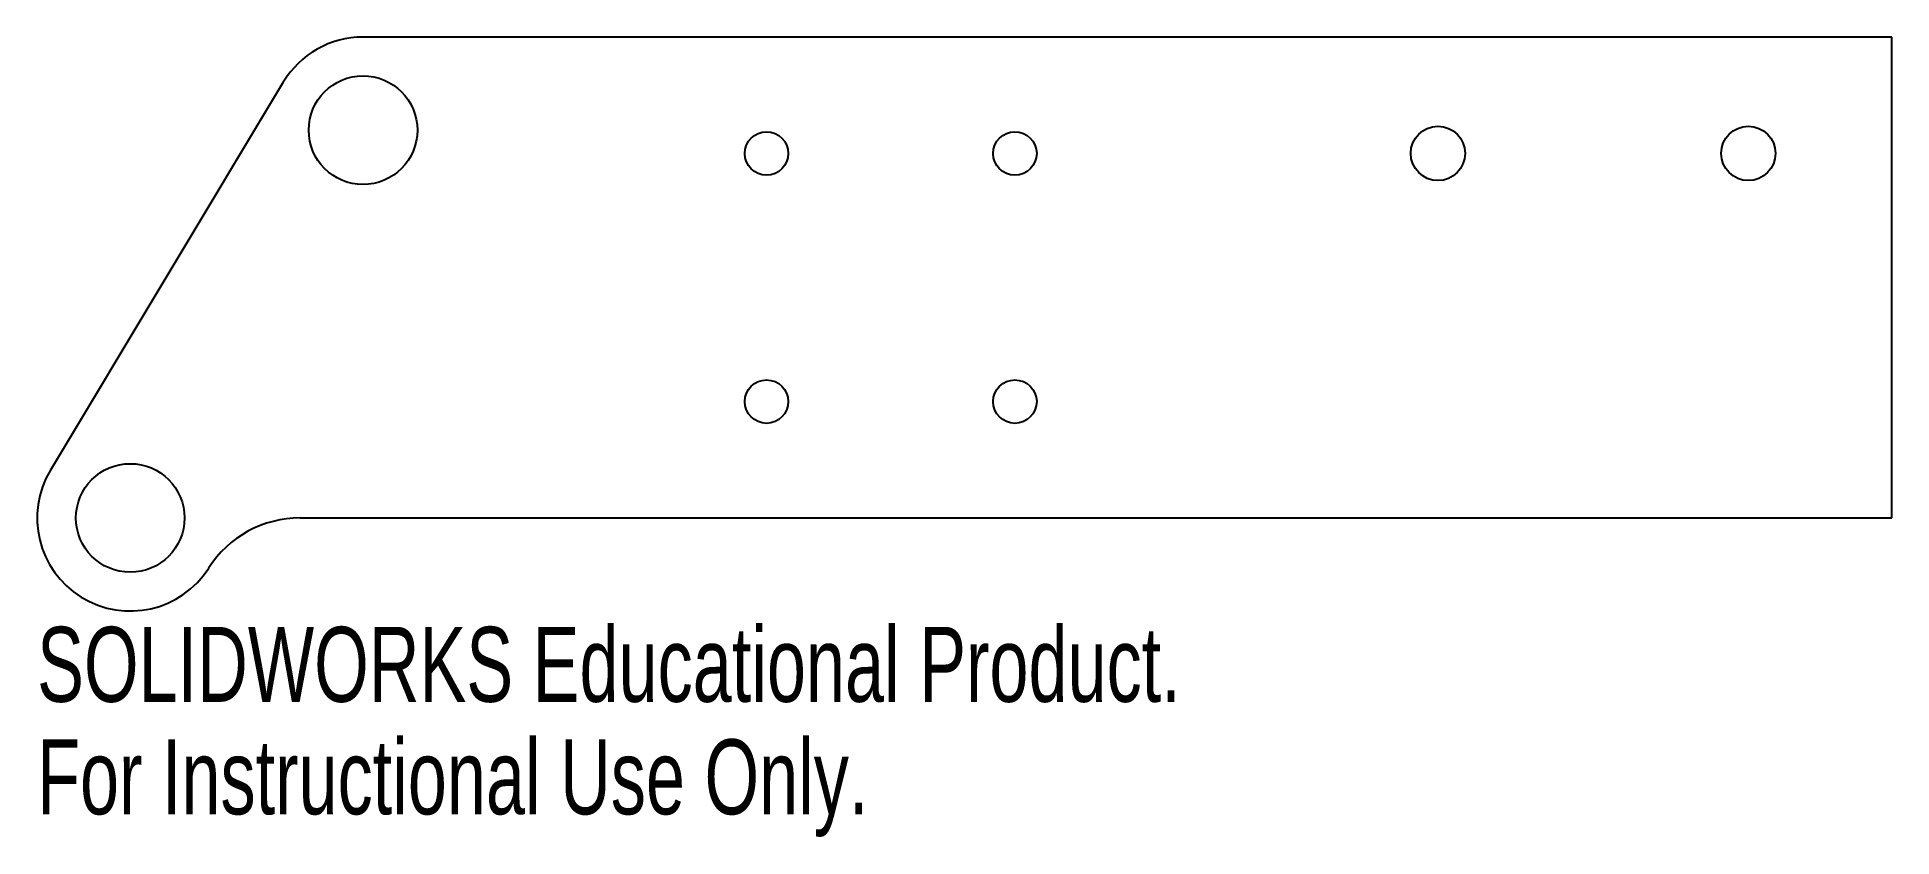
# Model space of a CAD drawing. Header units: millimetres. Extents: x -55 to 64, y -36 to 16.
import ezdxf

# ---------------------------------------------------------------- set-up
doc = ezdxf.new("R2010")
doc.units = ezdxf.units.MM
doc.styles.add('SLDTEXTSTYLE0', font='TXT', dxfattribs={"width": 0.7})

msp = doc.modelspace()

# ---------------------------------------------------------------- linework, layer by layer
at = {"color": 7, "linetype": 'Continuous', "lineweight": 25}
for p, q in [((64.5, 15.5), (-34, 15.5)), ((64.5, -15.5), (64.5, 15.5)), ((-39.14, 12.59), (-54.14, -12.41)), ((-38.05, -15.5), (64.5, -15.5))]:
    msp.add_line(p, q, dxfattribs=at)
for centre, radius in [((-34, 9.5), 3.5), ((35.25, 8), 1.75), ((55.25, 8), 1.75), ((-8, 8), 1.4), ((8, 8), 1.4), ((-8, -8), 1.4), ((8, -8), 1.4), ((-49, -15.5), 3.5)]:
    msp.add_circle(centre, radius, dxfattribs=at)
for centre, radius, start, end in [((-34, 9.5), 6, 90, 149.0362), ((-49, -15.5), 6, 149.0362, 327.421), ((-38.05, -22.5), 7, 90, 147.421)]:
    msp.add_arc(centre, radius, start, end, dxfattribs=at)

# ---------------------------------------------------------------- texts
at = {"color": 7, "linetype": 'Continuous', "char_height": 4.8336, "attachment_point": 1, "style": 'SLDTEXTSTYLE0'}
for s, insert in [('SOLIDWORKS Educational Product.', (-55, -22.52)), ('For Instructional Use Only.', (-55, -29.77))]:
    msp.add_mtext(s, dxfattribs=dict(at, insert=insert))

doc.saveas('drawing.dxf')
